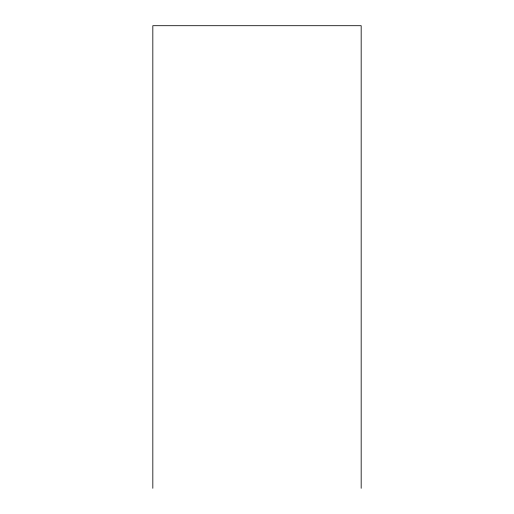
<?xml version="1.0" encoding="UTF-8"?>
<svg xmlns="http://www.w3.org/2000/svg" width="514" height="514" viewBox="0 0 514 514"><rect width="100%" height="100%" fill="white"/><g stroke="black" fill="none" stroke-linecap="round" stroke-linejoin="round"><path stroke-width="0.77" d="M361.175 488.3L361.175 25.7L152.825 25.7L152.825 488.3"/></g></svg>
